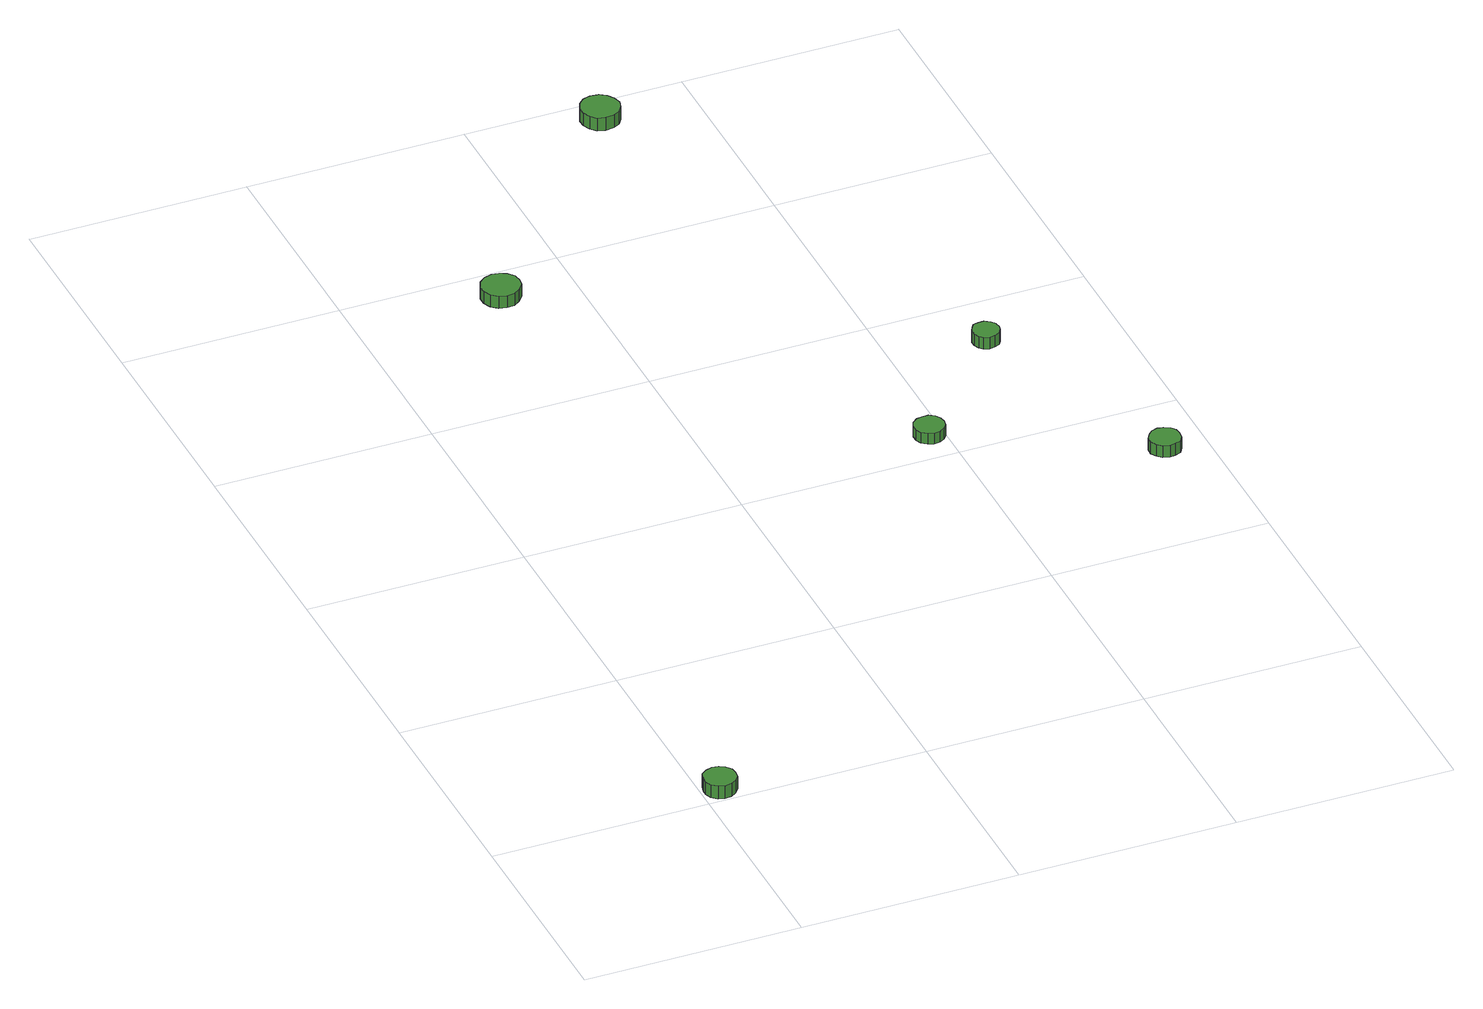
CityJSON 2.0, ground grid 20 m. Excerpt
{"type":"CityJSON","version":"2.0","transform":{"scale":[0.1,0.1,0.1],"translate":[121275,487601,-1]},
"CityObjects":{
"tree1":{"type":"SolitaryVegetationObject","attributes":{"function":"something"},"geometry":[{"type":"MultiSurface","lod":"1","boundaries":[[[0,1,2,3,4,5,6,7,8,9,10,11,12,13,14]],[[15,16,17,18,19,20,21,22,23,24,25,26,27,28,29]],[[0,29,28,1]],[[1,28,27,2]],[[2,27,26,3]],[[3,26,25,4]],[[4,25,24,5]],[[5,24,23,6]],[[6,23,22,7]],[[7,22,21,8]],[[8,21,20,9]],[[9,20,19,10]],[[10,19,18,11]],[[11,18,17,12]],[[12,17,16,13]],[[13,16,15,14]],[[14,15,29,0]]]}]},
"tree2":{"type":"SolitaryVegetationObject","attributes":{"function":"something"},"geometry":[{"type":"MultiSurface","lod":"1","boundaries":[[[30,31,32,33,34,35,36,37,38,39,40,41,42,43,44]],[[45,46,47,48,49,50,51,52,53,54,55,56,57,58,59]],[[30,59,58,31]],[[31,58,57,32]],[[32,57,56,33]],[[33,56,55,34]],[[34,55,54,35]],[[35,54,53,36]],[[36,53,52,37]],[[37,52,51,38]],[[38,51,50,39]],[[39,50,49,40]],[[40,49,48,41]],[[41,48,47,42]],[[42,47,46,43]],[[43,46,45,44]],[[44,45,59,30]]]}]},
"tree3":{"type":"SolitaryVegetationObject","attributes":{"function":"something"},"geometry":[{"type":"MultiSurface","lod":"1","boundaries":[[[60,61,62,63,64,65,66,67,68,69,70,71,72,73,74]],[[75,76,77,78,79,80,81,82,83,84,85,86,87,88,89]],[[60,89,88,61]],[[61,88,87,62]],[[62,87,86,63]],[[63,86,85,64]],[[64,85,84,65]],[[65,84,83,66]],[[66,83,82,67]],[[67,82,81,68]],[[68,81,80,69]],[[69,80,79,70]],[[70,79,78,71]],[[71,78,77,72]],[[72,77,76,73]],[[73,76,75,74]],[[74,75,89,60]]]}]},
"tree4":{"type":"SolitaryVegetationObject","attributes":{"function":"something"},"geometry":[{"type":"MultiSurface","lod":"1","boundaries":[[[90,91,92,93,94,95,96,97,98,99,100,101,102,103,104]],[[105,106,107,108,109,110,111,112,113,114,115,116,117,118,119]],[[90,119,118,91]],[[91,118,117,92]],[[92,117,116,93]],[[93,116,115,94]],[[94,115,114,95]],[[95,114,113,96]],[[96,113,112,97]],[[97,112,111,98]],[[98,111,110,99]],[[99,110,109,100]],[[100,109,108,101]],[[101,108,107,102]],[[102,107,106,103]],[[103,106,105,104]],[[104,105,119,90]]]}]},
"tree5":{"type":"SolitaryVegetationObject","attributes":{"function":"something"},"geometry":[{"type":"MultiSurface","lod":"1","boundaries":[[[120,121,122,123,124,125,126,127,128,129,130,131,132,133,134]],[[135,136,137,138,139,140,141,142,143,144,145,146,147,148,149]],[[120,149,148,121]],[[121,148,147,122]],[[122,147,146,123]],[[123,146,145,124]],[[124,145,144,125]],[[125,144,143,126]],[[126,143,142,127]],[[127,142,141,128]],[[128,141,140,129]],[[129,140,139,130]],[[130,139,138,131]],[[131,138,137,132]],[[132,137,136,133]],[[133,136,135,134]],[[134,135,149,120]]]}]},
"tree6":{"type":"SolitaryVegetationObject","attributes":{"function":"something"},"geometry":[{"type":"MultiSurface","lod":"1","boundaries":[[[150,151,152,153,154,155,156,157,158,159,160,161,162,163,164]],[[165,166,167,168,169,170,171,172,173,174,175,176,177,178,179]],[[150,179,178,151]],[[151,178,177,152]],[[152,177,176,153]],[[153,176,175,154]],[[154,175,174,155]],[[155,174,173,156]],[[156,173,172,157]],[[157,172,171,158]],[[158,171,170,159]],[[159,170,169,160]],[[160,169,168,161]],[[161,168,167,162]],[[162,167,166,163]],[[163,166,165,164]],[[164,165,179,150]]]}]}
},
"vertices":[
[32,17,19],[31,23,19],[27,28,19],[22,31,19],[16,32,19],[10,30,19],[5,26,19],[3,20,19],[3,14,19],[5,8,19],[10,4,19],[16,2,19],[22,3,19],[27,6,19],[31,11,19],[31,11,6],[27,6,6],[22,3,6],[16,2,6],[10,4,6],[5,8,6],[3,14,6],[3,20,6],[5,26,6],[10,30,6],[16,32,6],[22,31,6],[27,28,6],[31,23,6],[32,17,6],
[150,762,21],[149,769,21],[144,775,21],[138,778,21],[131,779,21],[124,777,21],[118,772,21],[115,765,21],[115,758,21],[118,751,21],[124,746,21],[131,744,21],[138,745,21],[144,749,21],[149,755,21],[149,755,9],[144,749,9],[138,745,9],[131,744,9],[124,746,9],[118,751,9],[115,758,9],[115,765,9],[118,772,9],[124,777,9],[131,779,9],[138,778,9],[144,775,9],[149,769,9],[150,762,9],
[400,432,18],[399,437,18],[396,442,18],[391,445,18],[385,445,18],[380,444,18],[375,440,18],[373,435,18],[373,429,18],[375,424,18],[380,420,18],[385,418,18],[391,419,18],[396,422,18],[399,426,18],[399,426,7],[396,422,7],[391,419,7],[385,418,7],[380,420,7],[375,424,7],[373,429,7],[373,435,7],[375,440,7],[380,444,7],[385,445,7],[391,445,7],[396,442,7],[399,437,7],[400,432,7],
[333,976,19],[331,983,19],[327,989,19],[321,993,19],[313,994,19],[306,992,19],[301,987,19],[298,980,19],[298,973,19],[301,966,19],[306,961,19],[313,959,19],[321,960,19],[327,963,19],[331,969,19],[331,969,6],[327,963,6],[321,960,6],[313,959,6],[306,961,6],[301,966,6],[298,973,6],[298,980,6],[301,987,6],[306,992,6],[313,994,6],[321,993,6],[327,989,6],[331,983,6],[333,976,6],
[497,541,20],[496,546,20],[493,550,20],[488,553,20],[483,553,20],[478,552,20],[475,548,20],[473,544,20],[473,539,20],[475,534,20],[478,531,20],[483,529,20],[488,530,20],[493,532,20],[496,536,20],[496,536,8],[493,532,8],[488,530,8],[483,529,8],[478,531,8],[475,534,8],[473,539,8],[473,544,8],[475,548,8],[478,552,8],[483,553,8],[488,553,8],[493,550,8],[496,546,8],[497,541,8],
[576,336,19],[575,342,19],[572,346,19],[566,349,19],[561,350,19],[555,348,19],[551,344,19],[548,339,19],[548,333,19],[551,328,19],[555,324,19],[561,322,19],[566,323,19],[572,325,19],[575,330,19],[575,330,7],[572,325,7],[566,323,7],[561,322,7],[555,324,7],[551,328,7],[548,333,7],[548,339,7],[551,344,7],[555,348,7],[561,350,7],[566,349,7],[572,346,7],[575,342,7],[576,336,7]
]}
